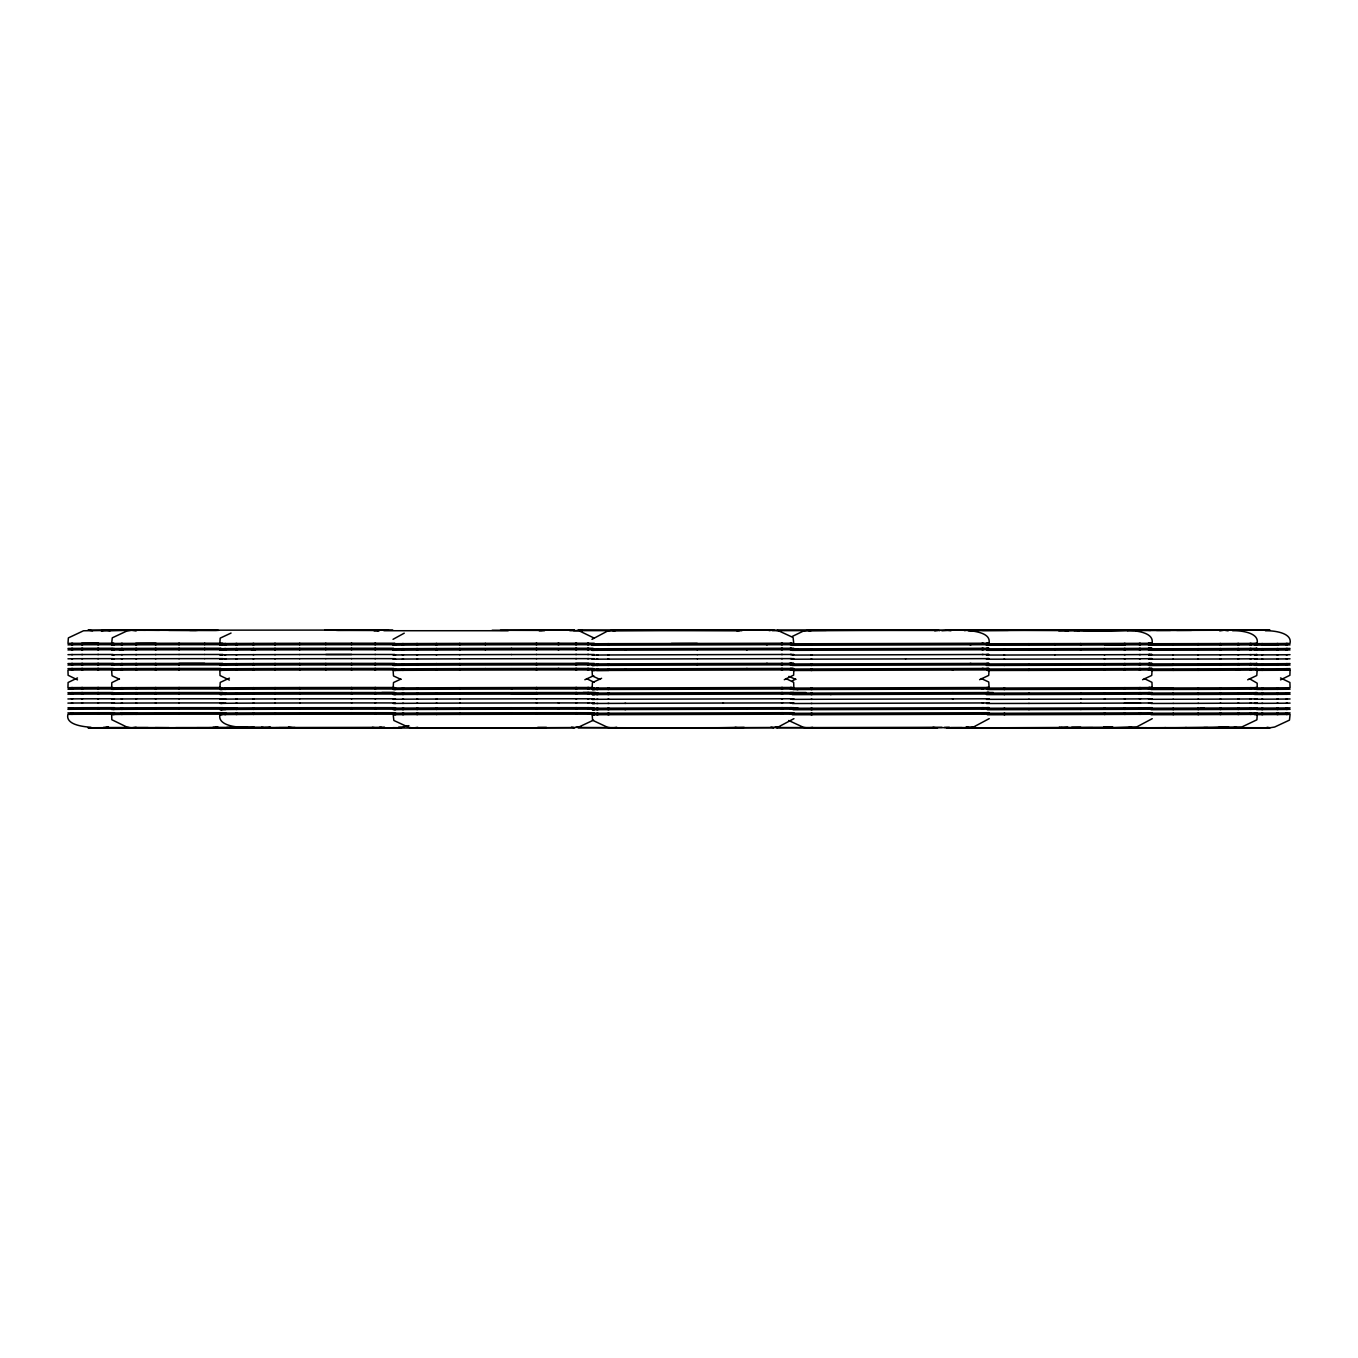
<?xml version="1.0" encoding="UTF-8"?>
<svg xmlns="http://www.w3.org/2000/svg" width="1358" height="1358" viewBox="0 0 1358 1358"><rect width="100%" height="100%" fill="white"/><g stroke="black" fill="none" stroke-linecap="round" stroke-linejoin="round"><path stroke-width="1.5" d="M393.039 639.312L404.243 633.168M591.969 639.346L607.433 631.114L611.966 630.384L773.687 629.942L778.219 630.638L793.089 637.496L793.734 643.234L790.237 643.217M793.938 718.654L778.49 726.886L773.958 727.616L612.237 728.058L607.705 727.362L592.563 720.266L592.19 714.766L597.978 714.732M989.218 718.637L973.805 726.87L969.289 727.599L808.078 728.075L803.546 727.379L788.726 720.521M1152.229 718.671L1136.765 726.903L1110.674 727.752M593.735 675.69L584.857 679.73M408.928 725.647L397.758 727.803L226.243 727.599M792.189 636.478L803.257 631.13L807.772 630.401L964.367 629.942C971.428 631.029 991.51 631.843 988.997 643.217L982.038 643.234M792.325 680.765L795.754 679.136M979.593 679.679L988.726 675.401L989.065 669.901L986.757 669.901M400.916 679.085L393.497 682.548L393.141 688.031L403.564 687.912M601.611 678.304L592.461 682.582L592.105 688.082L594.397 688.099M784.296 679.696L793.649 675.113L793.802 669.918L790.305 669.901M1142.587 679.713L1151.737 675.435L1152.093 669.935L1149.157 669.918M1247.679 679.798L1256.795 675.52L1257.152 670.02L1256.269 669.969M119.436 678.898L111.814 682.65L111.645 687.844L114.327 687.759M231.047 633.049L220.166 638.141L219.809 643.624L221.897 643.692M229.383 678.151L220.234 682.412L219.86 687.912L221.965 687.98M1280.526 679.866L1289.896 675.282L1290.049 670.088L1284.617 670.02M77.491 677.948L68.104 682.497L67.934 687.691L72.653 687.623M593.531 720.13L579.034 726.92L574.519 727.65L413.205 728.041L408.673 727.328L393.837 720.47L393.209 714.732L395.704 714.681M105.788 629.976L101.171 630.723L169.173 629.942M108.589 727.192L103.497 727.379M265.947 728.024L270.582 727.277L131.641 727.871L127.109 727.175L111.831 719.723L111.662 714.529L122.441 714.376M964.486 630.638L969.001 629.925L968.135 629.925M812.593 727.362L808.078 728.075L826.53 728.041M569.766 630.689L578.814 630.672L594.108 638.073M769.154 630.655L773.687 629.942L611.966 630.384L614.987 630.859M244.457 727.226C237.599 727.532 217.314 725.749 219.911 714.614L225.869 714.529M968.22 630.706L1048.053 630.061M417.721 727.311L413.205 728.041L574.519 727.65L571.497 727.175M1074.059 630.621L1165.775 629.959M1127.429 630.655C1134.303 630.333 1154.589 632.098 1152.025 643.234L1148.342 643.285M616.77 727.345L612.237 728.058L689.508 727.922M1232.623 630.74C1239.481 630.401 1259.681 632.234 1257.101 643.336L1249.971 643.403M965.928 727.362L975.01 727.345M1080.73 727.26L1071.7 727.277M136.156 727.158L131.641 727.871L145.527 727.99M295.026 727.498L258.02 728.024M1058.731 630.825L1092.766 629.959M1106.21 630.553L1146.508 630.01M1219.739 630.91L1224.237 630.197L982.564 630.401M1265.452 630.791C1272.31 630.468 1292.612 632.268 1290.032 643.403L1286.162 643.471M1067.744 727.09L1061.26 727.498M1112.813 727.209L1103.748 727.226M1228.735 727.175L1148.936 728.041M377.575 630.621L382.056 629.925L377.286 630.621M539.262 630.859L544.507 630.723M90.952 727.277C84.332 726.751 65.235 725.138 67.9 714.376L72.619 714.308M108.47 727.226L105.466 727.701L195.858 728.041M772.329 630.672L937.716 630.35L934.711 630.825M225.954 728.058L254.336 727.226M941.892 630.774L956.321 629.959M384.501 727.141L379.527 727.277M1105.225 630.723L1133.624 630.384M779.628 727.175L774.654 727.328M942.011 727.328L776.623 727.65L937.495 728.041L932.997 727.311M949.327 727.277L944.319 727.43M1112.66 727.226L971.343 727.922M374.129 630.842L379.12 630.706M573.534 630.638L741.909 630.706M736.902 630.859L739.923 630.384L578.067 629.942L582.599 630.655M218.044 727.158L213.036 727.294M381.428 727.362L265.065 727.65M580.817 727.141L575.809 727.294M744.184 727.362L700.338 728.024M114.31 643.471L111.645 643.556L112.273 637.819L127.092 630.91L131.607 630.197L337.107 630.078M111.645 645.033L114.31 644.965M111.645 648.598L114.327 648.513M111.645 650.075L114.327 650.007M111.645 654.828L114.327 654.743M111.645 658.986L114.327 658.902M111.645 663.722L114.327 663.655M111.645 665.216L114.327 665.131M111.645 668.764L114.327 668.696M111.645 689.321L122.441 689.168M112.901 689.321L114.327 689.253M111.662 692.886L114.327 692.801M111.662 694.362L114.327 694.294M111.662 699.115L114.327 699.031M111.662 703.257L114.327 703.189M111.662 708.01L122.441 707.857M112.901 708.01L114.327 707.925M111.662 709.487L114.327 709.419M111.662 713.052L114.327 712.967M112.901 714.529L114.327 714.461M393.039 643.76L395.534 643.692M393.039 645.237L395.534 645.186M393.056 648.801L395.551 648.734M393.056 650.278L395.551 650.227M393.073 655.031L395.568 654.963M393.073 659.173L395.568 659.122M393.09 663.926L395.585 663.858M393.09 665.403L395.585 665.352M393.107 668.968L395.585 668.917M394.346 670.445L395.602 670.394M394.397 688.031L395.636 687.98M393.141 689.524L395.636 689.474M393.158 693.089L395.653 693.021M393.158 694.566L395.653 694.515M393.175 699.302L395.653 699.251M393.175 703.461L395.67 703.41M393.192 708.214L395.687 708.146M393.192 709.691L395.687 709.64M393.192 713.256L395.687 713.188M1286.162 644.965L1290.032 644.88M1286.162 648.513L1290.032 648.445M1286.162 650.007L1290.032 649.922M1286.179 654.743L1290.032 654.675M1286.179 658.902L1290.032 658.817M1286.179 663.655L1290.049 663.57M1286.179 665.131L1290.049 665.047M1286.179 668.696L1290.049 668.611M1286.196 670.173L1290.049 670.088M1286.213 687.759L1290.066 687.691L1289.896 682.497L1280.526 677.948M1286.213 689.253L1290.066 689.168M1286.213 692.801L1290.066 692.733M1286.213 694.294L1290.083 694.21M1286.213 699.031L1290.083 698.963M1286.23 703.189L1290.083 703.105M1286.23 707.925L1290.083 707.857M1286.23 709.419L1290.083 709.334M1286.23 712.967L1290.1 712.899M1286.23 714.461L1290.1 714.376L1289.472 720.113L1274.619 727.039L1270.086 727.752L1156.456 728.075M72.704 643.336L67.985 643.403L68.358 637.904L83.5 630.774L148.209 629.925M67.985 644.88L72.687 644.812M67.968 648.445L72.687 648.377M67.968 649.922L72.687 649.854M67.968 654.675L72.687 654.607M67.968 658.817L72.687 658.766M67.951 663.57L72.67 663.502M67.951 665.047L72.67 664.979M67.951 668.611L72.67 668.543M72.67 670.02L67.951 670.088L68.121 675.282L77.491 679.866M67.934 689.168L82.668 689.049M69.19 689.168L72.653 689.1M67.934 692.733L72.636 692.665M67.934 694.21L72.636 694.142M67.917 698.963L72.636 698.895M67.917 703.105L72.636 703.037M67.917 707.857L82.651 707.739M69.156 707.857L72.619 707.79M67.917 709.334L72.619 709.266M67.9 712.899L72.619 712.831M1148.342 644.761L1152.025 644.711L1149.089 644.694M1148.359 648.326L1152.042 648.275L1149.089 648.258M1148.359 649.803L1152.042 649.752L1149.106 649.752M1148.376 654.556L1152.059 654.505L1149.106 654.488M1148.393 658.698L1152.059 658.664L1149.123 658.647M1148.393 663.451L1152.076 663.4L1149.14 663.383M1148.41 664.928L1152.076 664.894L1149.14 664.877M1148.41 668.492L1152.093 668.442L1149.157 668.425M1148.41 669.969L1152.093 669.935M1148.461 687.555L1152.144 687.521L1151.957 682.327L1144.319 678.593M1148.461 689.049L1152.144 688.998L1149.207 688.981M1148.478 692.597L1152.161 692.563M1148.478 694.091L1152.161 694.04M1148.495 698.827L1152.178 698.793M1148.512 702.986L1152.178 702.935M1148.512 707.739L1152.195 707.688M1148.529 709.216L1152.195 709.165M1148.529 712.78L1152.212 712.729M1148.529 714.257L1152.212 714.206M970.478 728.058L1224.237 727.871L1219.178 727.107M219.809 643.624L225.784 643.556M225.784 645.033L219.809 645.118L221.897 645.186M225.784 648.598L219.809 648.683L221.914 648.734M221.065 650.159L225.784 650.075M225.784 654.828L219.826 654.895L221.914 654.963M225.801 658.986L219.826 659.054L221.914 659.122M225.801 663.722L219.826 663.807L221.931 663.875M225.801 665.216L219.843 665.284L221.931 665.352M225.818 668.764L219.843 668.849L223.153 668.917M229.383 680.069L220.013 675.52L219.843 670.326L225.818 670.258M219.86 687.912L225.835 687.844M225.835 689.321L219.877 689.406L221.965 689.474M225.835 692.886L219.877 692.953L221.965 693.021M225.852 694.362L219.877 694.447L221.965 694.515M225.852 699.115L219.877 699.183L221.982 699.251M221.133 703.342L225.852 703.257M221.15 709.572L225.869 709.487M225.869 713.052L219.894 713.137L221.999 713.205M1224.237 630.197L1148.749 630.35M1249.971 644.88L1257.101 644.812L1256.218 644.761M1249.988 648.445L1257.118 648.377L1256.218 648.309M1249.988 649.922L1257.118 649.854L1256.218 649.803M1250.005 654.675L1257.135 654.607L1256.235 654.539M1250.005 658.834L1257.135 658.749L1256.235 658.698M1250.022 663.57L1257.152 663.502L1256.252 663.451M1250.022 665.047L1257.152 664.979L1256.252 664.928M1250.022 668.611L1257.152 668.543L1256.269 668.492M1250.022 670.105L1257.152 670.02M1250.073 687.691L1257.185 687.623L1257.185 683.176L1249.394 678.694M1250.073 689.168L1257.202 689.1L1256.303 689.049M1250.073 692.733L1257.202 692.665L1256.303 692.597M1250.073 694.21L1257.202 694.142L1256.32 694.091M1250.09 698.963L1257.219 698.895L1256.32 698.827M1250.09 703.105L1257.219 703.037L1256.337 702.986M1250.107 707.857L1257.236 707.79L1256.337 707.722M1250.107 709.334L1257.236 709.266L1256.337 709.216M1250.107 712.899L1257.236 712.831L1256.354 712.763M1250.124 714.376L1257.253 714.308L1256.897 719.808L1241.84 726.971L1208.196 727.871M113.087 643.471L122.424 643.403M113.087 644.965L122.424 644.88M394.295 643.692L403.462 643.624M394.312 645.186L403.479 645.118M597.775 643.743L591.986 643.794L594.261 643.811M113.087 648.513L122.424 648.445M597.775 645.237L591.986 645.271L594.261 645.288M113.087 650.007L122.424 649.922M394.312 648.734L403.479 648.666M394.312 650.227L403.479 650.159M597.792 648.801L592.003 648.835L594.278 648.852M1276.944 643.556L1287.384 643.471M113.087 654.743L122.424 654.675M597.792 650.278L592.003 650.312L594.278 650.329M1287.384 644.965L1261.718 645.118M394.329 654.963L403.496 654.895M113.087 658.902L122.424 658.834M1276.944 648.598L1287.384 648.513M597.809 655.014L592.02 655.065L594.295 655.082M1276.944 650.075L1287.384 650.007M394.346 659.122L403.496 659.054M113.087 663.655L122.424 663.57M597.826 659.173L592.037 659.207L594.312 659.241M113.087 665.131L122.424 665.047M1276.944 654.828L1287.384 654.743M394.346 663.875L403.513 663.807M394.346 665.352L403.513 665.284M597.826 663.926L592.037 663.96L594.329 663.977M113.087 668.696L122.424 668.611M1276.944 658.986L1287.401 658.902M789.185 663.434L793.785 663.4L790.288 663.383M122.424 670.105L111.645 670.258L112.018 675.741L119.436 679.187M597.843 665.403L592.054 665.437L594.329 665.471M394.363 668.917L403.53 668.849M403.53 670.326L393.107 670.445L393.481 675.944L400.916 679.373M597.843 668.968L592.054 669.002L594.329 669.019M1276.961 663.722L1287.401 663.655M599.896 679.407L592.444 675.978L592.054 670.479L608.876 670.394M1276.961 665.216L1287.401 665.131M1276.961 668.764L1287.401 668.696M1276.961 670.258L1287.401 670.173M113.104 687.759L122.441 687.691M394.414 689.474L403.564 689.406M113.104 692.801L122.441 692.733M592.105 688.082L597.91 688.031M597.91 689.524L592.122 689.558L594.397 689.575M113.104 694.294L122.441 694.21M394.414 693.021L403.581 692.953M394.414 694.515L403.581 694.447M597.91 693.072L592.122 693.123L594.397 693.14M1276.978 687.844L1287.418 687.759M113.104 699.031L122.441 698.963M597.927 694.566L592.122 694.6L594.414 694.617M1276.978 689.321L1287.418 689.253M394.431 699.251L403.598 699.183M113.104 703.189L122.441 703.105M1276.978 692.886L1287.435 692.801M597.927 699.302L592.139 699.353L594.414 699.37M1276.978 694.362L1287.435 694.294M394.431 703.41L403.598 703.342M597.944 703.461L592.156 703.495L594.431 703.512M113.104 709.419L122.441 709.334M1276.995 699.115L1287.435 699.031M394.448 708.146L403.615 708.078M394.448 709.64L403.615 709.572M597.961 708.197L592.173 708.248L594.448 708.265M113.104 712.967L136.666 712.831M1276.995 703.257L1287.435 703.189M597.961 709.691L592.173 709.725L594.448 709.742M394.465 713.205L403.632 713.12M394.465 714.681L403.632 714.614M597.978 713.256L592.19 713.289L594.464 713.306M1276.995 708.01L1287.452 707.925M1276.995 709.487L1287.452 709.419M1277.012 713.052L1287.452 712.967M1277.012 714.529L1287.452 714.461M224.579 643.556L236.954 643.471M224.579 645.033L236.954 644.965M224.596 648.598L236.971 648.513M1139.294 643.336L1149.564 643.268M236.971 650.007L219.809 650.159L221.914 650.227M1237.732 643.471L1251.142 643.403M1139.294 644.812L1149.564 644.761M1237.732 644.965L1251.159 644.88M1139.294 648.377L1149.581 648.309M224.596 654.828L236.971 654.743M1237.749 648.513L1251.159 648.445M1139.311 649.854L1149.581 649.803M1237.749 650.007L1251.159 649.922M224.613 658.986L236.988 658.902M1139.311 654.607L1149.598 654.539M1237.749 654.743L1251.176 654.675M224.613 663.722L236.988 663.655M1139.328 658.766L1149.598 658.698M224.613 665.216L236.988 665.131M1237.766 658.902L1251.176 658.817M224.613 668.764L236.988 668.696M1139.345 663.502L1149.615 663.451M224.613 670.258L236.988 670.173M1237.766 663.655L1251.193 663.57M1139.345 664.979L1149.615 664.928M1237.783 665.131L1251.193 665.047M1139.362 668.543L1149.632 668.492M1237.783 668.696L1251.193 668.611M1139.362 670.02L1149.632 669.969M1237.783 670.173L1251.21 670.088M224.647 687.844L237.022 687.759M224.647 689.321L237.022 689.253M224.647 692.886L237.022 692.801M1139.413 687.623L1149.683 687.555M224.647 694.362L237.022 694.294M1237.817 687.759L1251.244 687.691M1139.413 689.1L1149.683 689.049M1237.817 689.253L1251.244 689.168M1139.413 692.665L1149.7 692.597M224.664 699.115L237.039 699.031M1237.834 692.801L1251.244 692.733M1139.43 694.142L1149.7 694.091M1237.834 694.294L1251.244 694.21M237.039 703.189L219.894 703.342L221.982 703.41M1139.43 698.895L1149.717 698.827M1237.851 699.031L1251.261 698.963M224.664 708.01L253.929 707.857M237.039 707.925L219.894 708.078L221.982 708.146M1149.717 702.986L1124.39 703.105M237.056 709.419L219.894 709.572L221.999 709.64M1237.851 703.189L1251.261 703.105M224.681 713.052L237.056 712.967M1139.464 707.79L1149.734 707.722M224.681 714.529L237.056 714.461M1237.868 707.925L1251.278 707.857M1139.464 709.266L1149.734 709.216M1237.868 709.419L1251.278 709.334M1139.481 712.831L1149.751 712.763M1237.868 712.967L1251.295 712.899M1139.481 714.308L1149.751 714.257M1237.868 714.461L1251.295 714.376M388.558 630.197L337.531 630.35M542.266 630.401L492.156 630.265M937.716 630.35L777.251 630.01M71.482 643.336L98.625 643.234M121.286 643.403L156.051 643.285M71.482 644.812L82.719 644.761M235.902 643.471L253.844 643.403M121.303 644.88L136.649 644.812M402.341 643.624L417.551 643.556M235.919 644.965L253.844 644.88M596.586 643.76L608.791 643.692M402.341 645.118L417.551 645.033M596.586 645.237L608.808 645.186M71.482 648.377L82.719 648.326M1124.22 643.403L1140.397 643.336M121.303 648.445L136.666 648.377M71.482 649.854L82.702 649.803M235.919 648.513L253.861 648.445M1261.718 643.624L1278.031 643.556M1140.397 644.812L1080.527 645.033M121.303 649.922L136.666 649.854M402.341 648.683L417.568 648.598M235.919 650.007L253.861 649.922M1278.048 645.033L1254.469 645.135M596.603 648.801L608.808 648.734M402.358 650.159L417.568 650.075M596.603 650.278L608.808 650.227M1124.237 648.445L1140.414 648.377M71.482 654.607L82.702 654.556M1261.735 648.666L1278.048 648.598M121.303 654.675L136.666 654.607M1124.237 649.922L1140.414 649.854M235.919 654.743L253.861 654.675M1261.735 650.159L1278.048 650.075M402.358 654.895L417.568 654.828M596.62 655.031L608.825 654.963M71.465 658.749L82.702 658.698M121.303 658.817L136.666 658.766M1124.254 654.675L1140.431 654.607M235.936 658.902L253.861 658.834M402.375 659.054L417.585 658.986M1261.735 654.895L1278.048 654.828M596.62 659.173L608.842 659.122M71.465 663.502L82.702 663.451M121.303 663.57L136.666 663.502M1124.271 658.834L1140.431 658.749M71.465 664.979L82.702 664.928M235.936 663.655L253.878 663.57M1261.735 659.054L1278.048 658.986M121.303 665.047L136.666 664.979M402.375 663.807L417.602 663.722M235.936 665.131L253.878 665.047M596.637 663.926L608.859 663.858M402.392 665.284L417.602 665.216M71.465 668.543L82.685 668.492M596.637 665.403L608.859 665.352M1124.271 663.57L1140.448 663.502M121.303 668.611L136.666 668.543M71.465 670.02L82.685 669.969M235.936 668.696L253.878 668.611M1261.752 663.807L1278.065 663.722M1124.288 665.047L1140.448 664.979M121.303 670.088L136.666 670.02M402.392 668.849L417.602 668.764M235.953 670.173L253.878 670.105M1261.752 665.284L1278.065 665.216M596.654 668.968L608.859 668.917M402.392 670.326L417.602 670.258M596.654 670.445L782.531 669.901M1124.288 668.611L1140.465 668.543M1261.752 668.849L1278.065 668.764M1124.288 670.105L1140.465 670.02M1261.752 670.326L1278.065 670.258M71.431 687.623L82.668 687.555M121.303 687.691L136.666 687.623M235.969 687.759L253.912 687.691M402.443 687.912L417.653 687.844M121.303 689.168L136.666 689.1M235.969 689.253L253.912 689.168M596.705 688.031L608.927 687.98M402.443 689.406L417.653 689.321M71.431 692.665L82.668 692.597M596.705 689.524L608.927 689.474M1124.339 687.691L1140.516 687.623M121.303 692.733L136.666 692.665M71.431 694.142L82.668 694.091M235.969 692.801L253.912 692.733M1261.769 687.912L1278.082 687.844M1124.339 689.168L1140.516 689.1M121.303 694.21L136.666 694.142M402.443 692.953L417.653 692.886M235.969 694.294L253.912 694.21M1261.769 689.406L1278.082 689.321M596.722 693.089L608.944 693.021M402.443 694.447L417.67 694.362M596.722 694.566L608.944 694.515M1124.356 692.733L1140.533 692.665M71.431 698.895L82.651 698.827M1261.769 692.953L1278.082 692.886M121.303 698.963L136.666 698.895M1124.356 694.21L1140.533 694.142M235.986 699.031L253.929 698.963M1261.769 694.447L1278.082 694.362M402.46 699.183L417.67 699.115M596.739 699.302L608.961 699.251M71.431 703.037L82.651 702.986M121.303 703.105L136.666 703.037M1124.373 698.963L1140.55 698.895M235.986 703.189L253.929 703.105M402.477 703.342L417.687 703.257M1261.786 699.183L1278.099 699.115M596.756 703.461L608.961 703.41M121.303 707.857L136.666 707.79M1140.55 703.037L1080.679 703.257M71.414 709.266L82.651 709.216M1261.786 703.342L1278.099 703.257M121.303 709.334L136.666 709.266M402.477 708.078L417.687 708.01M236.003 709.419L253.929 709.334M596.773 708.214L608.978 708.146M402.477 709.572L417.704 709.487M596.773 709.691L608.978 709.64M71.414 712.831L82.651 712.78M1124.39 707.857L1140.567 707.79M121.303 712.899L156.068 712.78M71.414 714.308L82.634 714.257M236.003 712.967L253.946 712.899M1261.786 708.078L1278.099 708.01M1124.407 709.334L1140.567 709.266M121.303 714.376L136.666 714.308M402.494 713.137L417.704 713.052M236.003 714.461L253.946 714.376M1261.786 709.572L1278.099 709.487M596.773 713.256L608.995 713.188M402.494 714.614L417.704 714.529M596.79 714.732L608.995 714.681M1124.407 712.899L1140.584 712.831M1261.786 713.12L1278.116 713.052M1124.407 714.376L1140.584 714.308M1261.803 714.614L1278.116 714.529M105.585 727.65L148.107 727.599M217.976 727.599L215.022 727.616L266.083 727.973L261.585 727.26M546.459 727.379L537.734 727.362M520.997 630.248L574.298 629.959L500.355 630.299M1054.114 630.265L1131.961 629.942L1106.142 629.942M1207.992 630.197L1237.138 630.027L1203.646 629.925M135.698 643.336L179.273 643.234M253.012 643.403L275.284 643.336M416.6 643.556L436.818 643.471M436.105 643.471L459.955 643.403M135.698 644.812L156.051 644.761M607.739 643.692L782.463 643.217M253.012 644.88L275.284 644.812M671.344 643.471L697.282 643.403M416.6 645.033L436.818 644.965M436.105 644.965L459.955 644.88M810.896 643.76L983.209 643.234M1054.86 643.624L1080.883 643.556M607.739 645.186L767.355 644.711M1080.51 643.556L1125.137 643.403M1197.875 643.624L1220.757 643.556M810.913 645.237L970.987 644.761M1254.469 643.658L1262.634 643.624M969.968 644.761L988.997 644.694L986.689 644.694M1219.959 643.556L1238.751 643.471M1054.86 645.118L1080.883 645.033M135.715 648.377L156.051 648.326M1104.852 644.965L1125.137 644.88M253.012 648.445L275.301 648.377M1197.875 645.118L1220.757 645.033M1219.959 645.033L1238.751 644.965M416.6 648.598L436.835 648.513M436.122 648.513L459.972 648.445M135.715 649.854L156.051 649.803M607.756 648.734L782.463 648.258M253.012 649.922L275.301 649.854M416.6 650.075L436.835 650.007M436.122 650.007L459.972 649.922M810.913 648.801L983.226 648.275M982.055 648.275L989.014 648.258L986.689 648.258M607.756 650.227L625.563 650.159M1054.86 648.666L1104.852 648.513M624.714 650.159L697.35 649.922M1104.19 648.513L1125.154 648.445M1197.875 648.666L1220.757 648.598M810.93 650.278L983.243 649.752M1254.469 648.7L1262.634 648.683M982.055 649.769L989.014 649.735L986.706 649.735M1219.976 648.598L1238.768 648.513M1054.877 650.159L1080.9 650.075M1080.527 650.075L1125.154 649.922M1197.875 650.159L1220.774 650.075M1254.469 650.176L1262.634 650.159M1219.976 650.075L1238.768 650.007M135.715 654.607L156.051 654.556M253.029 654.675L275.301 654.607M416.617 654.828L436.835 654.743M436.122 654.743L459.989 654.675M607.773 654.963L697.367 654.675M810.93 655.031L983.243 654.505M982.072 654.505L989.031 654.488L986.723 654.488M1054.877 654.895L1104.869 654.743M1104.207 654.743L1125.171 654.675M1197.892 654.895L1220.774 654.828M1254.486 654.929L1262.651 654.895M135.715 658.749L156.051 658.698M1219.976 654.828L1238.768 654.743M253.029 658.817L275.301 658.766M416.634 658.986L459.989 658.834M607.79 659.122L697.384 658.817M810.947 659.173L905.735 658.902M905.514 658.902L989.031 658.63L986.723 658.63M1104.886 658.902L1003.986 659.173M1104.224 658.902L1125.188 658.817M1197.892 659.054L1220.791 658.986M1254.486 659.088L1262.651 659.054M1219.993 658.986L1238.785 658.902M135.715 663.502L156.051 663.451M253.029 663.57L275.318 663.502M416.634 663.722L436.869 663.655M366.032 663.858L381.632 663.807M436.156 663.655L460.006 663.57M135.715 664.979L156.051 664.928M253.029 665.047L275.318 664.979M607.79 663.875L697.401 663.57M416.634 665.216L460.006 665.047M810.964 663.926L971.038 663.451M970.019 663.451L989.048 663.383L986.74 663.383M1080.934 663.722L1028.702 663.875M607.807 665.352L697.401 665.047M1080.578 663.722L1104.903 663.655M1104.224 663.655L1125.188 663.57M810.964 665.403L989.048 664.86L986.74 664.86M1197.909 663.807L1220.791 663.722M1254.486 663.824L1262.651 663.807M1219.993 663.722L1238.785 663.655M1104.903 665.131L1004.003 665.403M1104.241 665.131L1125.205 665.047M135.715 668.543L156.051 668.492M1197.909 665.284L1220.791 665.216M1254.486 665.318L1262.651 665.284M253.046 668.611L275.318 668.543M416.651 668.764L436.869 668.696M1220.01 665.216L1238.802 665.131M436.156 668.696L460.022 668.611M135.715 670.02L156.051 669.969M607.807 668.917L625.614 668.849M253.046 670.088L275.318 670.02M624.765 668.849L747.24 668.492M416.651 670.258L436.869 670.173M436.156 670.173L460.022 670.105M810.981 668.968L983.294 668.442M982.123 668.442L989.065 668.425L986.757 668.425M1080.951 668.764L1028.719 668.917M1080.578 668.764L1125.205 668.611M1197.926 668.849L1220.808 668.764M810.981 670.445L953.197 670.02M1254.503 668.866L1262.668 668.849M952.399 670.02L989.065 669.901M1220.01 668.764L1238.802 668.696M1080.951 670.258L1028.719 670.394M1080.595 670.258L1104.92 670.173M1104.258 670.173L1125.205 670.088M1197.926 670.326L1220.808 670.258M1256.54 670.343L1262.668 670.326M1220.01 670.258L1238.802 670.173M135.715 687.623L156.051 687.555M253.063 687.691L275.351 687.623M416.685 687.844L460.056 687.691M135.715 689.1L156.051 689.049M253.063 689.168L275.351 689.1M607.858 687.98L782.581 687.504M416.702 689.321L436.92 689.253M811.032 688.031L989.116 687.504L988.743 682.005L981.308 678.576M436.207 689.253L460.056 689.168M607.875 689.474L782.581 688.981M1104.971 687.759L1004.054 688.031M1104.292 687.759L1125.256 687.691M1197.96 687.912L1220.842 687.844M1254.52 687.946L1262.685 687.912M811.032 689.524L983.345 688.998M982.173 688.998L989.133 688.981L986.825 688.981M1220.044 687.844L1238.835 687.759M1104.971 689.253L1004.071 689.524M1104.309 689.253L1125.273 689.168M135.715 692.665L156.051 692.597M1197.96 689.406L1220.842 689.321M253.08 692.733L275.351 692.665M1256.557 689.423L1262.685 689.406M416.702 692.886L436.92 692.801M1220.044 689.321L1238.835 689.253M436.207 692.801L460.073 692.733M135.715 694.142L156.051 694.091M253.08 694.21L275.351 694.142M607.875 693.021L782.598 692.546M416.702 694.362L460.073 694.21M811.049 693.089L953.265 692.665M952.467 692.665L989.133 692.546L986.825 692.546M1081.019 692.886L1028.787 693.021M607.892 694.515L782.598 694.023M1080.645 692.886L1104.971 692.801M1104.309 692.801L1125.273 692.733M811.049 694.566L831.164 694.515M1197.96 692.953L1220.859 692.886M1254.52 692.987L1262.685 692.953M830.434 694.515L989.15 694.023L986.825 694.023M1220.061 692.886L1238.852 692.801M1104.988 694.294L1004.071 694.566M1104.309 694.294L1125.273 694.21M1197.977 694.447L1220.859 694.362M1254.52 694.464L1262.685 694.447M1220.061 694.362L1238.852 694.294M135.715 698.895L156.051 698.827M253.08 698.963L275.368 698.895M416.719 699.115L436.936 699.031M436.224 699.031L460.09 698.963M607.892 699.251L782.615 698.776M811.066 699.302L953.282 698.895M952.484 698.895L989.15 698.776L986.842 698.776M1081.036 699.115L1028.804 699.251M1080.662 699.115L1104.988 699.031M1104.326 699.031L1125.29 698.963M1197.977 699.183L1220.859 699.115M1254.52 699.217L1262.685 699.183M135.715 703.037L156.051 702.986M1220.078 699.115L1238.869 699.031M253.08 703.105L275.368 703.037M416.719 703.257L436.953 703.189M436.241 703.189L460.09 703.105M607.909 703.41L625.715 703.342M624.867 703.342L723.458 703.037M811.082 703.461L983.396 702.935M982.224 702.952L989.167 702.918L986.859 702.918M1081.053 703.257L1028.821 703.41M1197.994 703.342L1220.876 703.257M1254.537 703.376L1262.702 703.342M1220.078 703.257L1238.869 703.189M135.715 707.79L156.068 707.739M253.097 707.857L275.368 707.79M416.736 708.01L436.953 707.925M436.241 707.925L460.107 707.857M135.715 709.266L156.068 709.216M607.926 708.146L782.632 707.671M253.097 709.334L275.368 709.266M416.736 709.487L436.97 709.419M436.257 709.419L460.107 709.334M811.099 708.214L983.413 707.688M982.241 707.688L989.184 707.671L986.876 707.671M607.926 709.64L625.732 709.572M1105.022 707.925L1004.122 708.214M624.884 709.572L747.358 709.216M1104.36 707.925L1125.307 707.857M1197.994 708.078L1220.876 708.01M811.099 709.691L983.413 709.165M1254.537 708.112L1262.702 708.078M982.241 709.182L989.184 709.148L986.876 709.148M1220.095 708.01L1238.886 707.925M1081.07 709.487L1028.838 709.64M1080.696 709.487L1125.324 709.334M1197.994 709.572L1220.893 709.487M253.097 712.899L275.385 712.831M1256.574 709.589L1262.702 709.572M1220.095 709.487L1238.886 709.419M416.753 713.052L460.107 712.899M135.715 714.308L156.068 714.257M253.097 714.376L275.385 714.308M607.943 713.205L782.649 712.712M416.753 714.529L436.97 714.461M436.257 714.461L460.124 714.376M811.116 713.256L989.201 712.712L988.115 712.712M607.943 714.681L782.649 714.189M1105.039 712.967L1004.122 713.256M1104.36 712.967L1125.324 712.899M1198.011 713.12L1220.893 713.052M811.116 714.732L983.43 714.206M1254.537 713.154L1262.702 713.137M982.258 714.223L989.201 714.189L988.132 714.189M1220.095 713.052L1238.886 712.967M1105.039 714.461L1004.139 714.732M1104.377 714.461L1125.341 714.376M1198.011 714.614L1220.893 714.529M1254.537 714.631L1262.702 714.614M1220.095 714.529L1238.886 714.461M1092.749 727.65L1063.229 727.803L1108.128 727.939L1103.596 727.226M1146.593 727.684L1108.281 727.922L1133.726 728.058M1105.361 727.803L1076.928 728.024M950.532 629.959L1111.217 630.723M1186.62 629.942L1143.3 630.01M826.241 630.35L807.772 630.401L810.794 630.859M1176.724 630.384L1269.985 630.078L1185.008 629.942M81.633 643.268L113.104 643.217M274.723 643.336L299.812 643.285M299.558 643.268L325.835 643.234M459.53 643.403L485.4 643.336M485.298 643.336L536.733 643.234M81.633 644.761L98.608 644.727M155.338 644.761L179.273 644.727M274.723 644.812L299.812 644.761M299.558 644.761L325.835 644.711M459.53 644.88L485.4 644.812M792.121 643.794L811.863 643.743M485.298 644.812L536.733 644.711M986.349 643.777L1028.94 643.692M766.438 644.727L782.463 644.694M1028.651 643.692L1054.894 643.624M1148.851 643.743L1173.176 643.692M1172.973 643.692L1198.384 643.624M792.121 645.288L811.863 645.237M986.366 645.271L1028.94 645.186M1028.651 645.186L1054.911 645.118M1148.851 645.237L1173.176 645.186M1172.973 645.186L1198.384 645.118M81.633 648.309L98.608 648.275M155.338 648.309L179.273 648.275M274.723 648.377L299.829 648.326M299.558 648.309L325.835 648.275M459.547 648.445L511.626 648.309M511.406 648.326L536.733 648.275M81.633 649.803L98.608 649.769M155.338 649.803L179.273 649.769M274.723 649.854L299.829 649.803M792.138 648.852L797.944 648.835M299.558 649.803L325.835 649.752M459.547 649.922L485.417 649.854M792.885 648.835L811.88 648.801M986.366 648.835L1004.547 648.801M485.315 649.854L536.733 649.752M1003.952 648.801L1054.911 648.683M746.527 649.803L782.48 649.735M1148.868 648.784L1173.176 648.734M697.299 649.922L747.189 649.803M1172.973 648.734L1198.401 648.683M792.138 650.329L811.88 650.278M987.181 650.312L1028.957 650.227M1028.668 650.227L1054.911 650.159M1150.888 650.278L1173.193 650.227M1172.973 650.227L1198.401 650.159M81.616 654.539L98.608 654.505M155.338 654.539L179.273 654.505M274.723 654.607L299.829 654.556M299.575 654.539L351.773 654.488M459.564 654.675L511.643 654.539M511.423 654.556L536.75 654.505M697.316 654.675L782.497 654.488M792.155 655.065L811.897 655.014M986.383 655.048L1004.564 655.014M1003.969 655.031L1054.928 654.895M1148.885 655.014L1173.193 654.963M1172.989 654.963L1198.418 654.895M81.616 658.698L98.608 658.664M155.338 658.698L179.273 658.664M274.74 658.749L299.829 658.698M299.575 658.698L325.852 658.664M459.564 658.817L536.766 658.664M697.333 658.834L782.497 658.63M792.155 659.224L811.914 659.173M986.4 659.207L1004.564 659.173M1148.885 659.173L1173.21 659.122M1173.006 659.122L1198.418 659.054M81.616 663.451L98.591 663.4M155.338 663.451L222.746 663.383M274.74 663.502L299.846 663.451M299.575 663.451L325.852 663.4M347.631 663.892L366.609 663.858M459.581 663.57L536.766 663.4M81.616 664.928L98.591 664.894M766.489 663.4L782.514 663.383M697.333 663.57L767.406 663.4M155.338 664.928L179.273 664.894M274.74 664.979L299.846 664.928M299.592 664.928L325.852 664.894M792.172 663.977L811.931 663.926M459.581 665.047L536.783 664.894M986.4 663.96L1028.991 663.858M1148.902 663.926L1173.21 663.875M697.35 665.047L782.514 664.86M1173.006 663.858L1198.435 663.807M792.189 665.454L811.931 665.403M986.417 665.437L1004.58 665.403M1173.21 665.352L1148.902 665.403L1198.435 665.284M81.616 668.492L98.591 668.442M155.338 668.492L179.273 668.442M274.757 668.543L299.846 668.492M299.592 668.492L325.869 668.442M459.598 668.611L485.451 668.543M485.349 668.543L536.783 668.442M81.599 669.969L98.591 669.935M746.577 668.492L782.531 668.425M155.338 669.969L179.273 669.935M274.757 670.02L299.846 669.969M299.592 669.969L325.869 669.935M792.953 669.019L811.931 668.968M459.598 670.088L536.783 669.935M986.417 669.002L1029.008 668.917M1148.902 668.968L1173.227 668.917M1173.023 668.917L1198.435 668.849M1235.661 668.917L1239.616 668.917M792.953 670.496L811.948 670.445M987.232 670.479L1029.008 670.394M1150.939 670.445L1173.227 670.394M1173.023 670.394L1198.435 670.326M81.582 687.555L98.574 687.521M155.355 687.555L179.273 687.521M274.774 687.623L299.88 687.555M299.609 687.555L351.807 687.504M459.632 687.691L536.834 687.521M81.582 689.049L98.574 688.998M155.355 689.049L179.273 688.998M274.774 689.1L299.88 689.049M793.004 688.082L811.999 688.031M299.609 689.049L351.807 688.981M459.632 689.168L511.728 689.049M986.468 688.065L1004.648 688.031M511.508 689.049L536.834 688.998M1151.041 688.031L1198.469 687.912M1148.936 688.031L1173.261 687.98M793.004 689.575L798.08 689.558M796.942 689.558L811.999 689.524M987.283 689.541L1004.648 689.524M1150.973 689.508L1173.261 689.474M1173.057 689.474L1198.486 689.406M81.582 692.597L98.557 692.563M155.355 692.597L179.273 692.563M274.791 692.665L299.88 692.597M299.626 692.597L351.824 692.546M459.649 692.733L536.834 692.563M81.582 694.091L98.557 694.04M155.355 694.091L179.273 694.04M274.791 694.142L299.88 694.091M299.626 694.091L351.824 694.023M792.257 693.123L812.016 693.072M459.649 694.21L536.834 694.04M986.485 693.106L1029.058 693.021M511.508 694.091L576.743 694.023M1150.973 693.072L1173.278 693.021M1173.057 693.021L1198.486 692.953M792.274 694.617L812.016 694.566M986.485 694.6L1004.665 694.566M1150.99 694.549L1173.278 694.515M1173.074 694.515L1198.486 694.447M81.582 698.827L98.557 698.793M155.355 698.827L179.29 698.793M274.791 698.895L299.897 698.827M299.626 698.827L351.824 698.776M459.666 698.963L536.851 698.793M792.291 699.353L812.033 699.302M986.502 699.336L1029.075 699.251M1150.99 699.302L1173.278 699.251M1173.074 699.251L1198.503 699.183M81.565 702.986L98.557 702.952M155.355 702.986L179.29 702.952M274.791 703.037L299.897 702.986M299.643 702.986L351.841 702.918M459.666 703.105L536.868 702.935M723.084 703.037L782.632 702.918M792.291 703.512L812.05 703.461M986.519 703.495L1029.092 703.41M1151.007 703.461L1173.295 703.41M1173.091 703.41L1198.503 703.342M81.565 707.722L98.54 707.688M155.355 707.722L179.29 707.688M274.808 707.79L299.897 707.739M299.643 707.722L351.841 707.671M459.683 707.857L511.762 707.722M511.542 707.739L536.868 707.688M81.565 709.216L98.54 709.182M155.355 709.216L179.29 709.182M274.808 709.266L299.897 709.216M794.243 708.248L798.131 708.248M299.643 709.216L351.841 709.148M459.683 709.334L536.868 709.165M793.072 708.248L812.05 708.197M986.519 708.231L1004.699 708.197M1200.234 708.231L1204.24 708.231M746.679 709.216L782.649 709.148M1151.007 708.197L1173.295 708.146M1173.091 708.146L1198.52 708.078M793.072 709.742L812.067 709.691M987.334 709.725L1029.109 709.64M1151.007 709.691L1173.312 709.64M1173.091 709.64L1198.52 709.572M81.565 712.763L98.54 712.729M155.355 712.763L179.29 712.729M274.808 712.831L299.914 712.78M299.643 712.763L351.841 712.712M459.683 712.899L511.779 712.763M81.565 714.257L98.54 714.223M511.559 712.78L536.885 712.729M155.355 714.257L179.29 714.223M274.808 714.308L299.914 714.257M792.325 713.306L812.067 713.256M299.643 714.257L375.657 714.189M459.7 714.376L511.779 714.257M987.351 713.273L1004.716 713.256M511.559 714.257L536.885 714.206M1151.024 713.239L1173.312 713.205M1173.108 713.188L1198.52 713.137M792.325 714.783L812.084 714.732M987.351 714.766L1004.716 714.732M1151.024 714.732L1173.312 714.681M1173.108 714.681L1198.537 714.614M696.688 727.752L773.958 727.616L770.937 727.141M1106.397 727.616L1132.233 727.616L1129.211 727.158M950.821 727.65L962.126 727.616M982.819 728.075L1143.487 727.684M1164.604 727.65L1186.722 727.616M1165.86 727.65L1083.09 728.058M1176.707 728.058L1194.717 728.041M324.783 629.942L392.7 629.959M189.713 630.401L218.468 630.401M1135.339 630.401L1170.528 630.401M383.907 630.723L508.181 630.723M1128.159 630.384L1082.903 630.384M1156.473 630.401L1191.543 630.384M178.849 643.234L204.752 643.217M325.767 643.234L351.756 643.217M536.189 643.234L558.902 643.217M204.651 643.217L222.865 643.217M351.366 643.217L375.555 643.217M558.087 643.217L576.624 643.217M781.342 643.217L791.459 643.217M97.725 644.711L113.104 644.711M178.849 644.711L204.752 644.694M325.767 644.727L351.756 644.694M536.189 644.727L558.902 644.694M204.651 644.694L222.865 644.694M351.366 644.694L375.555 644.694M558.087 644.694L576.624 644.694M781.342 644.694L791.459 644.694M97.725 648.275L112.391 648.258M178.849 648.275L204.752 648.258M325.767 648.275L351.756 648.258M204.651 648.258L220.845 648.258M351.366 648.258L375.555 648.258M536.206 648.275L576.641 648.258M781.359 648.258L791.459 648.258M97.725 649.752L112.391 649.735M178.849 649.752L204.752 649.735M325.767 649.769L351.756 649.735M536.206 649.769L558.919 649.735M119.3 649.735L123.306 649.735M204.651 649.735L222.882 649.735M351.382 649.735L375.572 649.735M558.104 649.735L576.641 649.735M781.359 649.735L791.476 649.735M97.725 654.505L113.087 654.488M178.866 654.505L204.752 654.488M204.651 654.488L222.882 654.488M325.784 654.505L375.572 654.488M536.223 654.505L576.641 654.488M781.376 654.488L791.493 654.488M97.725 658.664L113.087 658.647M178.866 658.664L204.752 658.647M325.784 658.664L351.773 658.63M204.651 658.63L222.882 658.63M351.382 658.647L375.572 658.63M536.223 658.664L576.658 658.63M781.393 658.647L791.493 658.63M97.708 663.4L113.087 663.383M178.866 663.4L204.651 663.383M325.801 663.4L351.773 663.383M351.399 663.383L375.589 663.383M536.24 663.4L588.744 663.4M781.41 663.383L791.51 663.383M201.782 663.977L219.996 663.977M97.708 664.894L113.07 664.877M178.866 664.894L222.882 664.86M325.801 664.894L351.79 664.86M351.399 664.86L375.589 664.86M536.24 664.894L576.675 664.86M781.41 664.86L791.51 664.86M97.708 668.442L113.07 668.442M178.866 668.442L220.862 668.425M325.801 668.442L351.79 668.425M536.257 668.442L558.953 668.425M351.399 668.425L375.589 668.425M558.138 668.425L576.675 668.425M781.41 668.425L793.802 668.442M97.708 669.935L113.07 669.918M178.866 669.935L222.882 669.901M325.801 669.935L351.79 669.901M351.399 669.918L375.589 669.901M536.257 669.935L576.675 669.901M781.427 669.918L791.527 669.901M97.691 687.521L113.053 687.504M178.866 687.521L220.862 687.487M351.433 687.504L375.623 687.487M536.291 687.521L576.726 687.487M781.478 687.504L791.578 687.487M97.691 688.998L113.053 688.998M178.866 688.998L222.882 688.981M351.433 688.981L375.623 688.981M536.291 688.998L576.726 688.981M781.478 688.981L791.578 688.981M97.674 692.563L113.053 692.546M178.866 692.563L222.882 692.546M351.433 692.546L375.623 692.529M381.836 692.529L394.431 692.529M536.308 692.563L576.726 692.529M583.074 692.529L595.704 692.529M781.478 692.546L806.041 692.529M987.028 692.529L993.292 692.529M97.674 694.04L114.445 694.023M178.866 694.04L222.882 694.023M351.433 694.023L375.623 694.023M781.495 694.023L791.595 694.023M97.674 698.793L114.428 698.776M178.866 698.793L222.882 698.759M351.433 698.776L375.623 698.759M536.325 698.793L576.743 698.759M781.495 698.776L791.612 698.759M97.674 702.935L114.428 702.918M178.866 702.935L222.882 702.918M536.325 702.952L559.038 702.918M351.45 702.918L375.64 702.918M558.223 702.918L576.76 702.918M781.512 702.918L791.629 702.918M97.657 707.688L114.428 707.671M178.866 707.688L222.882 707.671M351.45 707.671L375.64 707.671M536.342 707.688L576.76 707.671M781.529 707.671L791.629 707.671M97.657 709.165L114.428 709.148M178.866 709.165L222.882 709.148M536.342 709.182L559.038 709.148M351.45 709.148L375.64 709.148M558.24 709.148L576.777 709.148M781.529 709.148L791.646 709.148M1200.099 709.165L1204.885 709.148M97.657 712.729L114.428 712.712M178.866 712.729L222.882 712.712M351.467 712.712L375.657 712.712M536.342 712.729L576.777 712.712M781.546 712.712L791.646 712.712M97.657 714.206L114.412 714.189M178.866 714.206L222.882 714.189M536.359 714.223L576.777 714.189M781.546 714.189L791.646 714.189M128.569 727.599L87.93 727.752L168.664 728.058M1203.833 727.599L1270.086 727.752L1267.065 727.277M189.611 728.075L218.485 728.075M245.255 727.209L249.804 727.922L175.691 727.65M1135.322 728.075L1170.63 728.075M1185.195 727.616L1207.737 727.599M1025.443 629.942L1083.209 630.078M1150.769 630.401L1080.883 630.299M155.44 629.942L190.103 629.959M168.765 630.384L197.368 630.401M336.02 630.35L377.151 630.384L337.344 630.197M216.499 630.384L88.032 630.078L92.565 630.791M196.061 630.35L154.557 630.265M986.689 643.217L988.997 643.217M575.588 643.217L588.693 643.234M374.876 643.217L394.686 643.234M575.588 644.694L588.693 644.711M374.876 644.694L394.686 644.711M374.876 648.258L393.616 648.275M575.605 648.258L588.71 648.275M575.605 649.735L588.71 649.752M251.349 649.752L255.474 649.752M374.876 649.735L393.616 649.752M374.893 654.488L394.703 654.505M575.622 654.488L588.727 654.505M374.893 658.63L394.703 658.664M575.622 658.63L588.727 658.647M374.91 663.383L394.72 663.4M575.639 663.383L594.329 663.434M374.91 664.86L394.72 664.877M575.639 664.86L588.744 664.877M575.656 668.425L588.744 668.442M374.91 668.425L393.65 668.442M1235.644 669.918L1239.565 669.918M374.91 669.901L393.65 669.918M575.656 669.901L588.761 669.918M986.808 687.504L989.116 687.504M374.927 687.504L394.754 687.521M575.69 687.504L588.795 687.521M374.944 688.981L394.754 688.998M575.69 688.981L588.795 688.998M374.944 692.546L394.754 692.563M575.707 692.546L588.812 692.563M374.944 694.023L394.754 694.04M575.707 694.023L588.812 694.04M374.944 698.776L394.754 698.793M575.724 698.776L588.812 698.793M575.724 702.918L588.829 702.935M374.961 702.918L394.771 702.935M374.961 707.671L394.771 707.688M575.741 707.671L588.846 707.688M575.741 709.148L588.846 709.165M374.961 709.148L394.771 709.165M374.961 712.712L394.788 712.729M575.758 712.712L594.448 712.763M575.758 714.189L588.863 714.206M374.978 714.189L394.788 714.206M1219.28 727.599L1237.325 727.701L1234.32 727.226M968.424 727.599L969.289 727.599L966.268 727.141M1150.871 728.075L1080.866 727.973M136.886 727.599L169.071 727.616M227.295 727.599L247.377 727.616M617.109 727.65L577.795 727.616L739.652 728.058L735.119 727.345M155.253 727.616L197.385 728.075M971.462 630.248L1008.23 630.35M197.012 630.01L217.399 630.061M159.599 630.35L105.669 630.027L110.168 630.74M1083.09 727.752L946.288 727.735L974.009 728.075M542.249 728.075L239.925 727.939L260.668 728.058M275.742 727.684L376.879 728.058L372.347 727.345M196.825 727.684L217.195 727.735M154.354 727.939L174.724 727.99M209.505 727.684L235.426 727.803M238.176 727.752L274.265 727.871M973.754 630.401L946.424 630.061L950.956 630.774M1149.089 643.217L1152.025 643.234M1149.207 687.504L1152.144 687.521M226.243 727.735L249.804 727.922M145.51 630.316L131.607 630.197L136.139 630.91M587.522 643.234L594.295 643.268M587.522 644.711L594.295 644.744M587.522 648.275L593.056 648.309M587.539 649.752L594.312 649.786M587.539 654.505L594.312 654.539M587.556 658.664L594.329 658.698M587.573 664.877L594.346 664.911M587.573 668.442L593.106 668.476M587.573 669.918L594.346 669.969M587.624 687.521L593.14 687.555M587.624 688.998L594.397 689.032M225.496 688.014L229.027 688.031M587.624 692.563L594.397 692.597M587.624 694.04L594.397 694.074M587.641 698.793L594.414 698.827M587.658 702.935L594.431 702.969M587.658 707.688L593.191 707.722M587.658 709.165L594.448 709.199M587.674 712.729L593.191 712.763M587.674 714.206L594.448 714.24M392.835 727.65L401.595 727.735L398.573 727.277M279.154 727.684L293.039 727.803L288.524 727.09M790.237 644.694L793.734 644.711M790.237 648.258L793.751 648.275M790.254 649.735L793.751 649.752M790.254 654.488L793.768 654.505M790.271 658.63L793.768 658.647M790.288 664.86L793.785 664.877M790.305 668.425L792.546 668.442M592.054 670.479L594.346 670.513M790.356 687.504L793.853 687.521L793.666 682.327L786.027 678.593M790.356 688.981L793.853 688.998M790.373 692.546L793.87 692.563M790.373 694.023L793.87 694.04M790.39 698.776L793.887 698.793M790.407 702.918L793.904 702.935M790.407 707.671L793.921 707.688M790.424 709.148L793.921 709.165M790.424 712.712L793.921 712.729M790.424 714.189L793.938 714.206M592.19 714.766L594.464 714.783M1067.761 630.842L1063.246 630.129L1110.233 630.57M219.843 670.326L221.931 670.394M219.911 714.614L221.999 714.681M1076.741 630.35L1079.033 630.774M1256.218 643.268L1257.101 643.336M1256.303 687.555L1257.185 687.623M1255.064 687.555L1255.946 687.623M1255.064 689.049L1255.946 689.1M1255.081 692.597L1255.963 692.665M1255.081 694.091L1255.963 694.142M1255.081 698.827L1255.963 698.895M1255.098 702.986L1255.98 703.037M1255.098 707.739L1255.98 707.79M1255.115 709.216L1255.997 709.266M1255.115 712.78L1255.997 712.831M1255.115 714.257L1255.997 714.308M1256.354 714.257L1257.253 714.308M970.206 630.384L973.228 630.842M1223.677 630.129L1228.158 630.842M1063.806 630.197L1068.288 630.893M1059.325 727.158L1063.806 727.871M937.292 630.316L939.685 630.672M775.079 727.379L777.048 727.684M788.879 676.386L795.754 679.424M586.588 678.627L594.21 682.361"/></g></svg>
